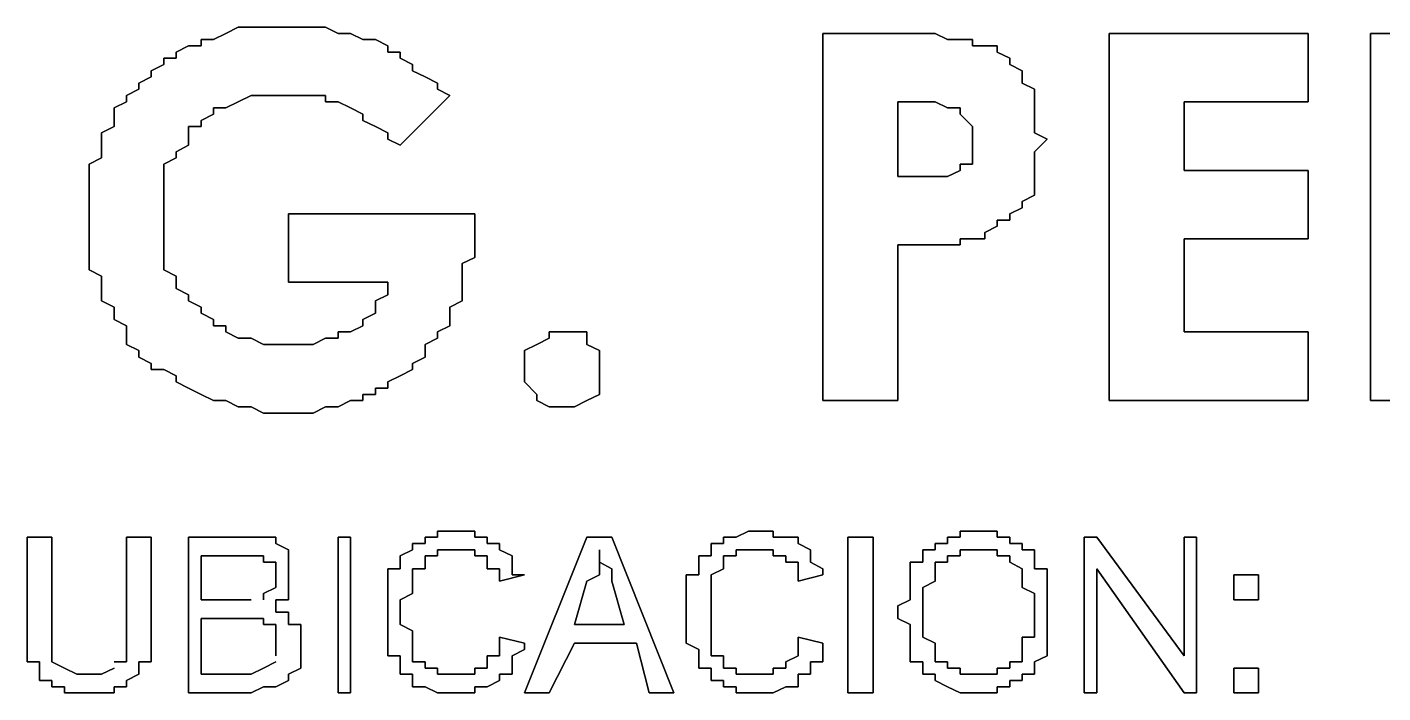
# Model space of a CAD drawing. Header units: metres. Extents: x 2.9 to 42.8, y 1.7 to 28.7.
# Drawn here: x 37.7155 to 38.1, y 4.5544 to 4.7431 of the extents above; entities that cross this region are included whole.
import ezdxf

# ---------------------------------------------------------------- set-up
doc = ezdxf.new("R2010")
doc.units = ezdxf.units.M
doc.layers.add('NEGRO', color=7, linetype='Continuous')

msp = doc.modelspace()

# ---------------------------------------------------------------- linework, layer by layer
at = {"layer": 'NEGRO', "lineweight": -3}
for points in [[(37.7719, 4.7413), (37.7684, 4.7396), (37.7719, 4.7413)], [(37.7754, 4.7431), (37.7719, 4.7413), (37.7754, 4.7431)], [(37.779, 4.7431), (37.7754, 4.7431), (37.779, 4.7431)], [(37.7825, 4.7431), (37.779, 4.7431), (37.7825, 4.7431)], [(37.786, 4.7431), (37.7825, 4.7431), (37.786, 4.7431)], [(37.7896, 4.7431), (37.786, 4.7431), (37.7896, 4.7431)], [(37.7931, 4.7431), (37.7896, 4.7431), (37.7931, 4.7431)], [(37.7966, 4.7431), (37.7931, 4.7431), (37.7966, 4.7431)], [(37.8001, 4.7431), (37.7966, 4.7431), (37.8001, 4.7431)], [(37.8037, 4.7413), (37.8001, 4.7431), (37.8037, 4.7413)], [(37.8072, 4.7413), (37.8037, 4.7413), (37.8072, 4.7413)], [(37.8107, 4.7396), (37.8072, 4.7413), (37.8107, 4.7396)], [(37.9412, 4.7413), (37.9412, 4.6373), (37.9412, 4.7413)], [(37.9624, 4.7413), (37.9412, 4.7413), (37.9624, 4.7413)], [(37.9659, 4.7413), (37.9624, 4.7413), (37.9659, 4.7413)], [(37.9695, 4.7413), (37.9659, 4.7413), (37.9695, 4.7413)], [(37.973, 4.7413), (37.9695, 4.7413), (37.973, 4.7413)], [(37.9765, 4.7396), (37.973, 4.7413), (37.9765, 4.7396)], [(38.0224, 4.7413), (38.0224, 4.6373), (38.0224, 4.7413)], [(38.0788, 4.7413), (38.0224, 4.7413), (38.0788, 4.7413)], [(38.0788, 4.7219), (38.0788, 4.7413), (38.0788, 4.7219)], [(38.0965, 4.7413), (38.0965, 4.6373), (38.0965, 4.7413)], [(38.1212, 4.7413), (38.0965, 4.7413), (38.1212, 4.7413)], [(37.7613, 4.7378), (37.7578, 4.736), (37.7613, 4.7378)], [(37.7649, 4.7378), (37.7613, 4.7378), (37.7649, 4.7378)], [(37.7684, 4.7396), (37.7649, 4.7396), (37.7684, 4.7396)], [(37.7649, 4.7396), (37.7649, 4.7378), (37.7649, 4.7396)], [(37.8143, 4.7396), (37.8107, 4.7396), (37.8143, 4.7396)], [(37.8178, 4.7378), (37.8143, 4.7396), (37.8178, 4.7378)], [(37.8178, 4.736), (37.8178, 4.7378), (37.8178, 4.736)], [(37.9801, 4.7396), (37.9765, 4.7396), (37.9801, 4.7396)], [(37.9836, 4.7396), (37.9801, 4.7396), (37.9836, 4.7396)], [(37.9836, 4.7378), (37.9836, 4.7396), (37.9836, 4.7378)], [(37.9871, 4.7378), (37.9836, 4.7378), (37.9871, 4.7378)], [(37.9906, 4.7378), (37.9871, 4.7378), (37.9906, 4.7378)], [(37.9906, 4.736), (37.9906, 4.7378), (37.9906, 4.736)], [(37.7578, 4.7343), (37.7543, 4.7343), (37.7578, 4.7343)], [(37.7543, 4.7343), (37.7543, 4.7325), (37.7543, 4.7343)], [(37.7578, 4.736), (37.7578, 4.7343), (37.7578, 4.736)], [(37.8213, 4.736), (37.8178, 4.736), (37.8213, 4.736)], [(37.8213, 4.7343), (37.8213, 4.736), (37.8213, 4.7343)], [(37.8248, 4.7325), (37.8213, 4.7343), (37.8248, 4.7325)], [(37.9942, 4.7343), (37.9906, 4.736), (37.9942, 4.7343)], [(37.9942, 4.7325), (37.9942, 4.7343), (37.9942, 4.7325)], [(37.7543, 4.7325), (37.7507, 4.7307), (37.7543, 4.7325)], [(37.7507, 4.7307), (37.7507, 4.729), (37.7507, 4.7307)], [(37.8248, 4.7307), (37.8248, 4.7325), (37.8248, 4.7307)], [(37.8284, 4.729), (37.8248, 4.7307), (37.8284, 4.729)], [(37.9977, 4.7307), (37.9942, 4.7325), (37.9977, 4.7307)], [(37.9977, 4.729), (37.9977, 4.7307), (37.9977, 4.729)], [(37.7507, 4.729), (37.7472, 4.7272), (37.7507, 4.729)], [(37.7472, 4.7272), (37.7472, 4.7255), (37.7472, 4.7272)], [(37.8319, 4.7272), (37.8284, 4.729), (37.8319, 4.7272)], [(37.8319, 4.7255), (37.8319, 4.7272), (37.8319, 4.7255)], [(37.9977, 4.7272), (37.9977, 4.729), (37.9977, 4.7272)], [(38.0012, 4.7255), (37.9977, 4.7272), (38.0012, 4.7255)], [(37.7437, 4.7219), (37.7402, 4.7202), (37.7437, 4.7219)], [(37.7472, 4.7255), (37.7437, 4.7237), (37.7472, 4.7255)], [(37.7437, 4.7237), (37.7437, 4.7219), (37.7437, 4.7237)], [(37.7719, 4.7202), (37.7754, 4.7219), (37.7719, 4.7202)], [(37.7754, 4.7219), (37.779, 4.7237), (37.7754, 4.7219)], [(37.779, 4.7237), (37.7825, 4.7237), (37.779, 4.7237)], [(37.7825, 4.7237), (37.786, 4.7237), (37.7825, 4.7237)], [(37.786, 4.7237), (37.7896, 4.7237), (37.786, 4.7237)], [(37.7896, 4.7237), (37.7931, 4.7237), (37.7896, 4.7237)], [(37.7931, 4.7237), (37.7966, 4.7237), (37.7931, 4.7237)], [(37.7966, 4.7237), (37.8001, 4.7237), (37.7966, 4.7237)], [(37.8001, 4.7237), (37.8001, 4.7219), (37.8001, 4.7237)], [(37.8001, 4.7219), (37.8037, 4.7219), (37.8001, 4.7219)], [(37.8037, 4.7219), (37.8072, 4.7202), (37.8037, 4.7219)], [(37.8213, 4.7096), (37.8354, 4.7237), (37.8213, 4.7096)], [(37.8354, 4.7237), (37.8319, 4.7255), (37.8354, 4.7237)], [(37.9624, 4.7008), (37.9624, 4.7219), (37.9624, 4.7008)], [(37.9624, 4.7219), (37.9659, 4.7219), (37.9624, 4.7219)], [(37.9659, 4.7219), (37.9695, 4.7219), (37.9659, 4.7219)], [(37.9695, 4.7219), (37.973, 4.7219), (37.9695, 4.7219)], [(37.973, 4.7219), (37.9765, 4.7202), (37.973, 4.7219)], [(38.0012, 4.7237), (38.0012, 4.7255), (38.0012, 4.7237)], [(38.0012, 4.7219), (38.0012, 4.7237), (38.0012, 4.7219)], [(38.0012, 4.7184), (38.0012, 4.7219), (38.0012, 4.7184)], [(38.0436, 4.7025), (38.0436, 4.7219), (38.0436, 4.7025)], [(38.0436, 4.7219), (38.0788, 4.7219), (38.0436, 4.7219)], [(37.7402, 4.7202), (37.7402, 4.7184), (37.7402, 4.7202)], [(37.7402, 4.7184), (37.7402, 4.7149), (37.7402, 4.7184)], [(37.7649, 4.7166), (37.7684, 4.7184), (37.7649, 4.7166)], [(37.7684, 4.7184), (37.7684, 4.7202), (37.7684, 4.7184)], [(37.7684, 4.7202), (37.7719, 4.7202), (37.7684, 4.7202)], [(37.8072, 4.7202), (37.8107, 4.7184), (37.8072, 4.7202)], [(37.8107, 4.7184), (37.8107, 4.7166), (37.8107, 4.7184)], [(37.9765, 4.7202), (37.9801, 4.7202), (37.9765, 4.7202)], [(37.9801, 4.7202), (37.9801, 4.7184), (37.9801, 4.7202)], [(37.9801, 4.7184), (37.9836, 4.7149), (37.9801, 4.7184)], [(38.0012, 4.7166), (38.0012, 4.7184), (38.0012, 4.7166)], [(37.7402, 4.7149), (37.7366, 4.7131), (37.7402, 4.7149)], [(37.7613, 4.7131), (37.7613, 4.7149), (37.7613, 4.7131)], [(37.7613, 4.7149), (37.7649, 4.7149), (37.7613, 4.7149)], [(37.7649, 4.7149), (37.7649, 4.7166), (37.7649, 4.7149)], [(37.8107, 4.7166), (37.8143, 4.7149), (37.8107, 4.7166)], [(37.8143, 4.7149), (37.8178, 4.7131), (37.8143, 4.7149)], [(37.9836, 4.7149), (37.9836, 4.7131), (37.9836, 4.7149)], [(38.0012, 4.7131), (38.0012, 4.7166), (38.0012, 4.7131)], [(37.7366, 4.7131), (37.7366, 4.7113), (37.7366, 4.7131)], [(37.7366, 4.7113), (37.7366, 4.7096), (37.7366, 4.7113)], [(37.7613, 4.7096), (37.7613, 4.7131), (37.7613, 4.7096)], [(37.8178, 4.7131), (37.8178, 4.7113), (37.8178, 4.7131)], [(37.8178, 4.7113), (37.8213, 4.7096), (37.8178, 4.7113)], [(37.9836, 4.7131), (37.9836, 4.7113), (37.9836, 4.7131)], [(37.9836, 4.7113), (37.9836, 4.7096), (37.9836, 4.7113)], [(38.0048, 4.7113), (38.0012, 4.7131), (38.0048, 4.7113)], [(38.0012, 4.7078), (38.0048, 4.7113), (38.0012, 4.7078)], [(37.7366, 4.7096), (37.7366, 4.7061), (37.7366, 4.7096)], [(37.7578, 4.7078), (37.7613, 4.7096), (37.7578, 4.7078)], [(37.7578, 4.7061), (37.7578, 4.7078), (37.7578, 4.7061)], [(37.9836, 4.7096), (37.9836, 4.7078), (37.9836, 4.7096)], [(37.9836, 4.7078), (37.9836, 4.7043), (37.9836, 4.7078)], [(38.0012, 4.7061), (38.0012, 4.7078), (38.0012, 4.7061)], [(37.7366, 4.7061), (37.7331, 4.7043), (37.7366, 4.7061)], [(37.7331, 4.7043), (37.7331, 4.7025), (37.7331, 4.7043)], [(37.7331, 4.7025), (37.7331, 4.699), (37.7331, 4.7025)], [(37.7543, 4.7043), (37.7578, 4.7061), (37.7543, 4.7043)], [(37.7543, 4.7025), (37.7543, 4.7043), (37.7543, 4.7025)], [(37.7543, 4.699), (37.7543, 4.7025), (37.7543, 4.699)], [(37.9801, 4.7025), (37.9765, 4.7008), (37.9801, 4.7025)], [(37.9836, 4.7043), (37.9801, 4.7043), (37.9836, 4.7043)], [(37.9801, 4.7043), (37.9801, 4.7025), (37.9801, 4.7043)], [(38.0012, 4.7025), (38.0012, 4.7061), (38.0012, 4.7025)], [(38.0012, 4.7008), (38.0012, 4.7025), (38.0012, 4.7008)], [(38.0788, 4.7025), (38.0436, 4.7025), (38.0788, 4.7025)], [(38.0788, 4.6831), (38.0788, 4.7025), (38.0788, 4.6831)], [(37.7331, 4.699), (37.7331, 4.6972), (37.7331, 4.699)], [(37.7543, 4.6972), (37.7543, 4.699), (37.7543, 4.6972)], [(37.9659, 4.7008), (37.9624, 4.7008), (37.9659, 4.7008)], [(37.9695, 4.7008), (37.9659, 4.7008), (37.9695, 4.7008)], [(37.973, 4.7008), (37.9695, 4.7008), (37.973, 4.7008)], [(37.9765, 4.7008), (37.973, 4.7008), (37.9765, 4.7008)], [(38.0012, 4.699), (38.0012, 4.7008), (38.0012, 4.699)], [(38.0012, 4.6955), (38.0012, 4.699), (38.0012, 4.6955)], [(37.7331, 4.6972), (37.7331, 4.6937), (37.7331, 4.6972)], [(37.7543, 4.6955), (37.7543, 4.6972), (37.7543, 4.6955)], [(37.7543, 4.6919), (37.7543, 4.6955), (37.7543, 4.6919)], [(37.9977, 4.6937), (38.0012, 4.6955), (37.9977, 4.6937)], [(37.7331, 4.6937), (37.7331, 4.6919), (37.7331, 4.6937)], [(37.7331, 4.6919), (37.7331, 4.6902), (37.7331, 4.6919)], [(37.7543, 4.6902), (37.7543, 4.6919), (37.7543, 4.6902)], [(37.9942, 4.6902), (37.9977, 4.6919), (37.9942, 4.6902)], [(37.9977, 4.6919), (37.9977, 4.6937), (37.9977, 4.6919)], [(37.7331, 4.6902), (37.7331, 4.6867), (37.7331, 4.6902)], [(37.7543, 4.6884), (37.7543, 4.6902), (37.7543, 4.6884)], [(37.7543, 4.6867), (37.7543, 4.6884), (37.7543, 4.6867)], [(37.8425, 4.6902), (37.7896, 4.6902), (37.8425, 4.6902)], [(37.7896, 4.6902), (37.7896, 4.6708), (37.7896, 4.6902)], [(37.8425, 4.6849), (37.8425, 4.6902), (37.8425, 4.6849)], [(37.9906, 4.6867), (37.9906, 4.6884), (37.9906, 4.6867)], [(37.9906, 4.6884), (37.9942, 4.6884), (37.9906, 4.6884)], [(37.9942, 4.6884), (37.9942, 4.6902), (37.9942, 4.6884)], [(37.7331, 4.6867), (37.7331, 4.6849), (37.7331, 4.6867)], [(37.7331, 4.6849), (37.7331, 4.6831), (37.7331, 4.6849)], [(37.7543, 4.6849), (37.7543, 4.6867), (37.7543, 4.6849)], [(37.7543, 4.6814), (37.7543, 4.6849), (37.7543, 4.6814)], [(37.8425, 4.6831), (37.8425, 4.6849), (37.8425, 4.6831)], [(37.9871, 4.6849), (37.9906, 4.6867), (37.9871, 4.6849)], [(37.9871, 4.6831), (37.9871, 4.6849), (37.9871, 4.6831)], [(37.7331, 4.6831), (37.7331, 4.6796), (37.7331, 4.6831)], [(37.7331, 4.6796), (37.7331, 4.6778), (37.7331, 4.6796)], [(37.7543, 4.6796), (37.7543, 4.6814), (37.7543, 4.6796)], [(37.7543, 4.6778), (37.7543, 4.6796), (37.7543, 4.6778)], [(37.8425, 4.6796), (37.8425, 4.6831), (37.8425, 4.6796)], [(37.8425, 4.6778), (37.8425, 4.6796), (37.8425, 4.6778)], [(37.9624, 4.6373), (37.9624, 4.6814), (37.9624, 4.6373)], [(37.9624, 4.6814), (37.9659, 4.6814), (37.9624, 4.6814)], [(37.9659, 4.6814), (37.9695, 4.6814), (37.9659, 4.6814)], [(37.9695, 4.6814), (37.973, 4.6814), (37.9695, 4.6814)], [(37.973, 4.6814), (37.9765, 4.6814), (37.973, 4.6814)], [(37.9765, 4.6814), (37.9801, 4.6814), (37.9765, 4.6814)], [(37.9801, 4.6814), (37.9801, 4.6831), (37.9801, 4.6814)], [(37.9801, 4.6831), (37.9836, 4.6831), (37.9801, 4.6831)], [(37.9836, 4.6831), (37.9871, 4.6831), (37.9836, 4.6831)], [(38.0436, 4.6567), (38.0436, 4.6831), (38.0436, 4.6567)], [(38.0436, 4.6831), (38.0788, 4.6831), (38.0436, 4.6831)], [(37.7331, 4.6778), (37.7331, 4.6743), (37.7331, 4.6778)], [(37.7543, 4.6743), (37.7543, 4.6778), (37.7543, 4.6743)], [(37.8389, 4.6761), (37.8425, 4.6778), (37.8389, 4.6761)], [(37.8389, 4.6725), (37.8389, 4.6761), (37.8389, 4.6725)], [(37.7331, 4.6743), (37.7366, 4.6725), (37.7331, 4.6743)], [(37.7366, 4.6725), (37.7366, 4.6708), (37.7366, 4.6725)], [(37.7578, 4.6725), (37.7543, 4.6743), (37.7578, 4.6725)], [(37.7578, 4.6708), (37.7578, 4.6725), (37.7578, 4.6708)], [(37.8389, 4.6708), (37.8389, 4.6725), (37.8389, 4.6708)], [(37.7366, 4.6708), (37.7366, 4.6672), (37.7366, 4.6708)], [(37.7578, 4.669), (37.7578, 4.6708), (37.7578, 4.669)], [(37.7613, 4.6672), (37.7578, 4.669), (37.7613, 4.6672)], [(37.7896, 4.6708), (37.8178, 4.6708), (37.7896, 4.6708)], [(37.8178, 4.6708), (37.8178, 4.6672), (37.8178, 4.6708)], [(37.8389, 4.669), (37.8389, 4.6708), (37.8389, 4.669)], [(37.8389, 4.6655), (37.8389, 4.669), (37.8389, 4.6655)], [(37.7366, 4.6672), (37.7366, 4.6655), (37.7366, 4.6672)], [(37.7366, 4.6655), (37.7402, 4.6637), (37.7366, 4.6655)], [(37.7613, 4.6655), (37.7613, 4.6672), (37.7613, 4.6655)], [(37.7649, 4.6637), (37.7613, 4.6655), (37.7649, 4.6637)], [(37.8178, 4.6672), (37.8143, 4.6655), (37.8178, 4.6672)], [(37.8143, 4.6655), (37.8143, 4.6637), (37.8143, 4.6655)], [(37.8354, 4.6637), (37.8389, 4.6655), (37.8354, 4.6637)], [(37.7402, 4.6637), (37.7402, 4.662), (37.7402, 4.6637)], [(37.7402, 4.662), (37.7402, 4.6602), (37.7402, 4.662)], [(37.7402, 4.6602), (37.7437, 4.6584), (37.7402, 4.6602)], [(37.7649, 4.662), (37.7649, 4.6637), (37.7649, 4.662)], [(37.7684, 4.6602), (37.7649, 4.662), (37.7684, 4.6602)], [(37.7684, 4.6584), (37.7684, 4.6602), (37.7684, 4.6584)], [(37.8143, 4.662), (37.8107, 4.6602), (37.8143, 4.662)], [(37.8107, 4.6602), (37.8107, 4.6584), (37.8107, 4.6602)], [(37.8143, 4.6637), (37.8143, 4.662), (37.8143, 4.6637)], [(37.8354, 4.662), (37.8354, 4.6637), (37.8354, 4.662)], [(37.8354, 4.6584), (37.8354, 4.662), (37.8354, 4.6584)], [(37.7437, 4.6584), (37.7437, 4.6549), (37.7437, 4.6584)], [(37.7719, 4.6584), (37.7684, 4.6584), (37.7719, 4.6584)], [(37.7719, 4.6567), (37.7719, 4.6584), (37.7719, 4.6567)], [(37.7754, 4.6549), (37.7719, 4.6567), (37.7754, 4.6549)], [(37.8072, 4.6567), (37.8037, 4.6567), (37.8072, 4.6567)], [(37.8037, 4.6567), (37.8037, 4.6549), (37.8037, 4.6567)], [(37.8107, 4.6584), (37.8072, 4.6567), (37.8107, 4.6584)], [(37.8319, 4.6567), (37.8354, 4.6584), (37.8319, 4.6567)], [(37.8319, 4.6549), (37.8319, 4.6567), (37.8319, 4.6549)], [(37.8672, 4.6567), (37.8636, 4.6567), (37.8672, 4.6567)], [(37.8636, 4.6567), (37.8636, 4.6549), (37.8636, 4.6567)], [(37.8707, 4.6567), (37.8672, 4.6567), (37.8707, 4.6567)], [(37.8742, 4.6567), (37.8707, 4.6567), (37.8742, 4.6567)], [(37.8742, 4.6549), (37.8742, 4.6567), (37.8742, 4.6549)], [(38.0788, 4.6567), (38.0436, 4.6567), (38.0788, 4.6567)], [(38.0788, 4.6373), (38.0788, 4.6567), (38.0788, 4.6373)], [(37.7437, 4.6549), (37.7437, 4.6531), (37.7437, 4.6549)], [(37.7437, 4.6531), (37.7472, 4.6514), (37.7437, 4.6531)], [(37.779, 4.6549), (37.7754, 4.6549), (37.779, 4.6549)], [(37.7825, 4.6531), (37.779, 4.6549), (37.7825, 4.6531)], [(37.786, 4.6531), (37.7825, 4.6531), (37.786, 4.6531)], [(37.7896, 4.6531), (37.786, 4.6531), (37.7896, 4.6531)], [(37.7931, 4.6531), (37.7896, 4.6531), (37.7931, 4.6531)], [(37.7966, 4.6531), (37.7931, 4.6531), (37.7966, 4.6531)], [(37.8001, 4.6549), (37.7966, 4.6531), (37.8001, 4.6549)], [(37.8037, 4.6549), (37.8001, 4.6549), (37.8037, 4.6549)], [(37.8284, 4.6531), (37.8319, 4.6549), (37.8284, 4.6531)], [(37.8284, 4.6514), (37.8284, 4.6531), (37.8284, 4.6514)], [(37.8601, 4.6531), (37.8566, 4.6514), (37.8601, 4.6531)], [(37.8636, 4.6549), (37.8601, 4.6531), (37.8636, 4.6549)], [(37.8742, 4.6531), (37.8742, 4.6549), (37.8742, 4.6531)], [(37.8778, 4.6514), (37.8742, 4.6531), (37.8778, 4.6514)], [(37.7472, 4.6514), (37.7472, 4.6496), (37.7472, 4.6514)], [(37.7472, 4.6496), (37.7507, 4.6478), (37.7472, 4.6496)], [(37.8248, 4.6478), (37.8284, 4.6496), (37.8248, 4.6478)], [(37.8284, 4.6496), (37.8284, 4.6514), (37.8284, 4.6496)], [(37.8566, 4.6514), (37.8566, 4.6478), (37.8566, 4.6514)], [(37.8778, 4.6496), (37.8778, 4.6514), (37.8778, 4.6496)], [(37.8778, 4.6478), (37.8778, 4.6496), (37.8778, 4.6478)], [(37.7507, 4.6478), (37.7507, 4.6461), (37.7507, 4.6478)], [(37.7507, 4.6461), (37.7543, 4.6461), (37.7507, 4.6461)], [(37.7543, 4.6461), (37.7578, 4.6443), (37.7543, 4.6461)], [(37.8213, 4.6443), (37.8248, 4.6461), (37.8213, 4.6443)], [(37.8248, 4.6461), (37.8248, 4.6478), (37.8248, 4.6461)], [(37.8566, 4.6478), (37.8566, 4.6461), (37.8566, 4.6478)], [(37.8566, 4.6461), (37.8566, 4.6443), (37.8566, 4.6461)], [(37.8778, 4.6461), (37.8778, 4.6478), (37.8778, 4.6461)], [(37.8778, 4.6426), (37.8778, 4.6461), (37.8778, 4.6426)], [(37.7578, 4.6443), (37.7578, 4.6426), (37.7578, 4.6443)], [(37.7578, 4.6426), (37.7613, 4.6408), (37.7578, 4.6426)], [(37.8178, 4.6426), (37.8213, 4.6443), (37.8178, 4.6426)], [(37.8178, 4.6408), (37.8178, 4.6426), (37.8178, 4.6408)], [(37.8566, 4.6443), (37.8566, 4.6426), (37.8566, 4.6443)], [(37.8566, 4.6426), (37.8601, 4.639), (37.8566, 4.6426)], [(37.8778, 4.6408), (37.8778, 4.6426), (37.8778, 4.6408)], [(37.7613, 4.6408), (37.7649, 4.639), (37.7613, 4.6408)], [(37.7649, 4.639), (37.7684, 4.6373), (37.7649, 4.639)], [(37.7684, 4.6373), (37.7719, 4.6373), (37.7684, 4.6373)], [(37.7719, 4.6373), (37.7754, 4.6355), (37.7719, 4.6373)], [(37.8037, 4.6355), (37.8072, 4.6373), (37.8037, 4.6355)], [(37.8072, 4.6373), (37.8107, 4.6373), (37.8072, 4.6373)], [(37.8107, 4.6373), (37.8107, 4.639), (37.8107, 4.6373)], [(37.8107, 4.639), (37.8143, 4.639), (37.8107, 4.639)], [(37.8143, 4.639), (37.8143, 4.6408), (37.8143, 4.639)], [(37.8143, 4.6408), (37.8178, 4.6408), (37.8143, 4.6408)], [(37.8601, 4.639), (37.8601, 4.6373), (37.8601, 4.639)], [(37.8601, 4.6373), (37.8636, 4.6355), (37.8601, 4.6373)], [(37.8707, 4.6355), (37.8742, 4.6373), (37.8707, 4.6355)], [(37.8742, 4.6373), (37.8778, 4.639), (37.8742, 4.6373)], [(37.8778, 4.639), (37.8778, 4.6408), (37.8778, 4.639)], [(37.9412, 4.6373), (37.9624, 4.6373), (37.9412, 4.6373)], [(38.0224, 4.6373), (38.0788, 4.6373), (38.0224, 4.6373)], [(38.0965, 4.6373), (38.1212, 4.6373), (38.0965, 4.6373)], [(37.7754, 4.6355), (37.779, 4.6355), (37.7754, 4.6355)], [(37.779, 4.6355), (37.7825, 4.6337), (37.779, 4.6355)], [(37.7825, 4.6337), (37.786, 4.6337), (37.7825, 4.6337)], [(37.786, 4.6337), (37.7896, 4.6337), (37.786, 4.6337)], [(37.7896, 4.6337), (37.7931, 4.6337), (37.7896, 4.6337)], [(37.7931, 4.6337), (37.7966, 4.6337), (37.7931, 4.6337)], [(37.7966, 4.6337), (37.8001, 4.6355), (37.7966, 4.6337)], [(37.8001, 4.6355), (37.8037, 4.6355), (37.8001, 4.6355)], [(37.8636, 4.6355), (37.8672, 4.6355), (37.8636, 4.6355)], [(37.8672, 4.6355), (37.8707, 4.6355), (37.8672, 4.6355)], [(37.8354, 4.6002), (37.8319, 4.6002), (37.8354, 4.6002)], [(37.8319, 4.6002), (37.8319, 4.5985), (37.8319, 4.6002)], [(37.8389, 4.6002), (37.8354, 4.6002), (37.8389, 4.6002)], [(37.8425, 4.6002), (37.8389, 4.6002), (37.8425, 4.6002)], [(37.8425, 4.5985), (37.8425, 4.6002), (37.8425, 4.5985)], [(37.9201, 4.6002), (37.9166, 4.5985), (37.9201, 4.6002)], [(37.9236, 4.6002), (37.9201, 4.6002), (37.9236, 4.6002)], [(37.9271, 4.6002), (37.9236, 4.6002), (37.9271, 4.6002)], [(37.9271, 4.5985), (37.9271, 4.6002), (37.9271, 4.5985)], [(37.9836, 4.6002), (37.9801, 4.6002), (37.9836, 4.6002)], [(37.9801, 4.6002), (37.9801, 4.5985), (37.9801, 4.6002)], [(37.9871, 4.6002), (37.9836, 4.6002), (37.9871, 4.6002)], [(37.9906, 4.6002), (37.9871, 4.6002), (37.9906, 4.6002)], [(37.9906, 4.5985), (37.9906, 4.6002), (37.9906, 4.5985)], [(37.7225, 4.5985), (37.7155, 4.5985), (37.7225, 4.5985)], [(37.7155, 4.5985), (37.7155, 4.5738), (37.7155, 4.5985)], [(37.7225, 4.5738), (37.7225, 4.5985), (37.7225, 4.5738)], [(37.7437, 4.5985), (37.7437, 4.5738), (37.7437, 4.5985)], [(37.7507, 4.5985), (37.7437, 4.5985), (37.7507, 4.5985)], [(37.7507, 4.5738), (37.7507, 4.5985), (37.7507, 4.5738)], [(37.7754, 4.5985), (37.7613, 4.5985), (37.7754, 4.5985)], [(37.7613, 4.5985), (37.7613, 4.5544), (37.7613, 4.5985)], [(37.779, 4.5985), (37.7754, 4.5985), (37.779, 4.5985)], [(37.7825, 4.5985), (37.779, 4.5985), (37.7825, 4.5985)], [(37.786, 4.5985), (37.7825, 4.5985), (37.786, 4.5985)], [(37.786, 4.5967), (37.786, 4.5985), (37.786, 4.5967)], [(37.7896, 4.5949), (37.786, 4.5967), (37.7896, 4.5949)], [(37.7896, 4.5932), (37.7896, 4.5949), (37.7896, 4.5932)], [(37.8072, 4.5985), (37.8037, 4.5985), (37.8072, 4.5985)], [(37.8037, 4.5985), (37.8037, 4.5544), (37.8037, 4.5985)], [(37.8072, 4.5544), (37.8072, 4.5985), (37.8072, 4.5544)], [(37.8248, 4.5949), (37.8213, 4.5932), (37.8248, 4.5949)], [(37.8284, 4.5967), (37.8248, 4.5967), (37.8284, 4.5967)], [(37.8248, 4.5967), (37.8248, 4.5949), (37.8248, 4.5967)], [(37.8319, 4.5985), (37.8284, 4.5985), (37.8319, 4.5985)], [(37.8284, 4.5985), (37.8284, 4.5967), (37.8284, 4.5985)], [(37.8319, 4.5932), (37.8319, 4.5949), (37.8319, 4.5932)], [(37.8319, 4.5949), (37.8354, 4.5949), (37.8319, 4.5949)], [(37.8354, 4.5949), (37.8389, 4.5949), (37.8354, 4.5949)], [(37.8389, 4.5949), (37.8425, 4.5949), (37.8389, 4.5949)], [(37.846, 4.5985), (37.8425, 4.5985), (37.846, 4.5985)], [(37.8425, 4.5949), (37.8425, 4.5932), (37.8425, 4.5949)], [(37.846, 4.5967), (37.846, 4.5985), (37.846, 4.5967)], [(37.8495, 4.5967), (37.846, 4.5967), (37.8495, 4.5967)], [(37.8495, 4.5949), (37.8495, 4.5967), (37.8495, 4.5949)], [(37.8531, 4.5932), (37.8495, 4.5949), (37.8531, 4.5932)], [(37.8742, 4.5985), (37.8566, 4.5544), (37.8742, 4.5985)], [(37.8813, 4.5985), (37.8742, 4.5985), (37.8813, 4.5985)], [(37.8778, 4.5932), (37.8778, 4.5949), (37.8778, 4.5932)], [(37.8778, 4.5949), (37.8778, 4.5932), (37.8778, 4.5949)], [(37.8989, 4.5544), (37.8813, 4.5985), (37.8989, 4.5544)], [(37.913, 4.5967), (37.9095, 4.5967), (37.913, 4.5967)], [(37.9095, 4.5967), (37.9095, 4.5949), (37.9095, 4.5967)], [(37.9095, 4.5949), (37.9095, 4.5932), (37.9095, 4.5949)], [(37.9166, 4.5985), (37.913, 4.5985), (37.9166, 4.5985)], [(37.913, 4.5985), (37.913, 4.5967), (37.913, 4.5985)], [(37.9166, 4.5932), (37.9166, 4.5949), (37.9166, 4.5932)], [(37.9166, 4.5949), (37.9201, 4.5949), (37.9166, 4.5949)], [(37.9201, 4.5949), (37.9236, 4.5949), (37.9201, 4.5949)], [(37.9236, 4.5949), (37.9271, 4.5949), (37.9236, 4.5949)], [(37.9307, 4.5985), (37.9271, 4.5985), (37.9307, 4.5985)], [(37.9271, 4.5949), (37.9271, 4.5932), (37.9271, 4.5949)], [(37.9342, 4.5985), (37.9307, 4.5985), (37.9342, 4.5985)], [(37.9342, 4.5967), (37.9342, 4.5985), (37.9342, 4.5967)], [(37.9377, 4.5949), (37.9342, 4.5967), (37.9377, 4.5949)], [(37.9377, 4.5932), (37.9377, 4.5949), (37.9377, 4.5932)], [(37.9554, 4.5985), (37.9483, 4.5985), (37.9554, 4.5985)], [(37.9483, 4.5985), (37.9483, 4.5544), (37.9483, 4.5985)], [(37.9554, 4.5544), (37.9554, 4.5985), (37.9554, 4.5544)], [(37.973, 4.5949), (37.9695, 4.5949), (37.973, 4.5949)], [(37.9695, 4.5949), (37.9695, 4.5932), (37.9695, 4.5949)], [(37.9765, 4.5967), (37.973, 4.5967), (37.9765, 4.5967)], [(37.973, 4.5967), (37.973, 4.5949), (37.973, 4.5967)], [(37.9801, 4.5985), (37.9765, 4.5985), (37.9801, 4.5985)], [(37.9765, 4.5985), (37.9765, 4.5967), (37.9765, 4.5985)], [(37.9801, 4.5932), (37.9801, 4.5949), (37.9801, 4.5932)], [(37.9801, 4.5949), (37.9836, 4.5949), (37.9801, 4.5949)], [(37.9836, 4.5949), (37.9871, 4.5949), (37.9836, 4.5949)], [(37.9871, 4.5949), (37.9906, 4.5949), (37.9871, 4.5949)], [(37.9942, 4.5985), (37.9906, 4.5985), (37.9942, 4.5985)], [(37.9906, 4.5949), (37.9906, 4.5932), (37.9906, 4.5949)], [(37.9942, 4.5967), (37.9942, 4.5985), (37.9942, 4.5967)], [(37.9977, 4.5967), (37.9942, 4.5967), (37.9977, 4.5967)], [(37.9977, 4.5949), (37.9977, 4.5967), (37.9977, 4.5949)], [(38.0012, 4.5949), (37.9977, 4.5949), (38.0012, 4.5949)], [(38.0012, 4.5932), (38.0012, 4.5949), (38.0012, 4.5932)], [(38.0189, 4.5985), (38.0153, 4.5985), (38.0189, 4.5985)], [(38.0153, 4.5985), (38.0153, 4.5544), (38.0153, 4.5985)], [(38.0436, 4.5649), (38.0189, 4.5985), (38.0436, 4.5649)], [(38.0471, 4.5985), (38.0436, 4.5985), (38.0471, 4.5985)], [(38.0436, 4.5985), (38.0436, 4.5649), (38.0436, 4.5985)], [(38.0471, 4.5544), (38.0471, 4.5985), (38.0471, 4.5544)], [(37.7649, 4.5808), (37.7649, 4.5932), (37.7649, 4.5808)], [(37.7649, 4.5932), (37.7754, 4.5932), (37.7649, 4.5932)], [(37.7754, 4.5932), (37.779, 4.5932), (37.7754, 4.5932)], [(37.779, 4.5932), (37.7825, 4.5932), (37.779, 4.5932)], [(37.7825, 4.5932), (37.7825, 4.5914), (37.7825, 4.5932)], [(37.7825, 4.5914), (37.786, 4.5914), (37.7825, 4.5914)], [(37.786, 4.5914), (37.786, 4.5896), (37.786, 4.5914)], [(37.7896, 4.5914), (37.7896, 4.5932), (37.7896, 4.5914)], [(37.7896, 4.5896), (37.7896, 4.5914), (37.7896, 4.5896)], [(37.8213, 4.5932), (37.8213, 4.5914), (37.8213, 4.5932)], [(37.8213, 4.5914), (37.8213, 4.5896), (37.8213, 4.5914)], [(37.8284, 4.5914), (37.8284, 4.5932), (37.8284, 4.5914)], [(37.8284, 4.5932), (37.8319, 4.5932), (37.8284, 4.5932)], [(37.8284, 4.5896), (37.8284, 4.5914), (37.8284, 4.5896)], [(37.8425, 4.5932), (37.846, 4.5932), (37.8425, 4.5932)], [(37.846, 4.5932), (37.846, 4.5914), (37.846, 4.5932)], [(37.846, 4.5914), (37.846, 4.5896), (37.846, 4.5914)], [(37.8531, 4.5914), (37.8531, 4.5932), (37.8531, 4.5914)], [(37.8531, 4.5896), (37.8531, 4.5914), (37.8531, 4.5896)], [(37.8778, 4.5914), (37.8778, 4.5932), (37.8778, 4.5914)], [(37.8778, 4.5932), (37.8778, 4.5914), (37.8778, 4.5932)], [(37.8778, 4.5896), (37.8778, 4.5914), (37.8778, 4.5896)], [(37.8778, 4.5914), (37.8813, 4.5896), (37.8778, 4.5914)], [(37.9095, 4.5932), (37.906, 4.5932), (37.9095, 4.5932)], [(37.906, 4.5932), (37.906, 4.5914), (37.906, 4.5932)], [(37.906, 4.5914), (37.906, 4.5896), (37.906, 4.5914)], [(37.913, 4.5914), (37.913, 4.5932), (37.913, 4.5914)], [(37.913, 4.5932), (37.9166, 4.5932), (37.913, 4.5932)], [(37.913, 4.5896), (37.913, 4.5914), (37.913, 4.5896)], [(37.9271, 4.5932), (37.9307, 4.5932), (37.9271, 4.5932)], [(37.9307, 4.5932), (37.9307, 4.5914), (37.9307, 4.5932)], [(37.9307, 4.5914), (37.9342, 4.5914), (37.9307, 4.5914)], [(37.9342, 4.5914), (37.9342, 4.5896), (37.9342, 4.5914)], [(37.9377, 4.5914), (37.9377, 4.5932), (37.9377, 4.5914)], [(37.9412, 4.5896), (37.9377, 4.5914), (37.9412, 4.5896)], [(37.9695, 4.5914), (37.9659, 4.5914), (37.9695, 4.5914)], [(37.9659, 4.5914), (37.9659, 4.5896), (37.9659, 4.5914)], [(37.9695, 4.5932), (37.9695, 4.5914), (37.9695, 4.5932)], [(37.973, 4.5896), (37.973, 4.5914), (37.973, 4.5896)], [(37.973, 4.5914), (37.9765, 4.5914), (37.973, 4.5914)], [(37.9765, 4.5914), (37.9765, 4.5932), (37.9765, 4.5914)], [(37.9765, 4.5932), (37.9801, 4.5932), (37.9765, 4.5932)], [(37.9906, 4.5932), (37.9942, 4.5932), (37.9906, 4.5932)], [(37.9942, 4.5932), (37.9942, 4.5914), (37.9942, 4.5932)], [(37.9942, 4.5914), (37.9977, 4.5896), (37.9942, 4.5914)], [(38.0012, 4.5914), (38.0012, 4.5932), (38.0012, 4.5914)], [(38.0012, 4.5896), (38.0012, 4.5914), (38.0012, 4.5896)], [(37.786, 4.5896), (37.786, 4.5879), (37.786, 4.5896)], [(37.786, 4.5879), (37.786, 4.5861), (37.786, 4.5879)], [(37.7896, 4.5879), (37.7896, 4.5896), (37.7896, 4.5879)], [(37.7896, 4.5861), (37.7896, 4.5879), (37.7896, 4.5861)], [(37.8213, 4.5896), (37.8178, 4.5896), (37.8213, 4.5896)], [(37.8178, 4.5896), (37.8178, 4.5879), (37.8178, 4.5896)], [(37.8178, 4.5879), (37.8178, 4.5861), (37.8178, 4.5879)], [(37.8248, 4.5879), (37.8248, 4.5896), (37.8248, 4.5879)], [(37.8248, 4.5896), (37.8284, 4.5896), (37.8248, 4.5896)], [(37.8248, 4.5861), (37.8248, 4.5879), (37.8248, 4.5861)], [(37.846, 4.5896), (37.8495, 4.5896), (37.846, 4.5896)], [(37.8495, 4.5896), (37.8495, 4.5879), (37.8495, 4.5896)], [(37.8495, 4.5879), (37.8495, 4.5861), (37.8495, 4.5879)], [(37.8495, 4.5861), (37.8566, 4.5879), (37.8495, 4.5861)], [(37.8531, 4.5879), (37.8531, 4.5896), (37.8531, 4.5879)], [(37.8566, 4.5879), (37.8531, 4.5879), (37.8566, 4.5879)], [(37.8742, 4.5861), (37.8778, 4.5879), (37.8742, 4.5861)], [(37.8778, 4.5879), (37.8778, 4.5896), (37.8778, 4.5879)], [(37.8813, 4.5896), (37.8813, 4.5879), (37.8813, 4.5896)], [(37.8813, 4.5879), (37.8813, 4.5861), (37.8813, 4.5879)], [(37.906, 4.5879), (37.9024, 4.5879), (37.906, 4.5879)], [(37.9024, 4.5879), (37.9024, 4.5861), (37.9024, 4.5879)], [(37.906, 4.5896), (37.906, 4.5879), (37.906, 4.5896)], [(37.9095, 4.5879), (37.913, 4.5896), (37.9095, 4.5879)], [(37.9095, 4.5861), (37.9095, 4.5879), (37.9095, 4.5861)], [(37.9342, 4.5896), (37.9342, 4.5879), (37.9342, 4.5896)], [(37.9342, 4.5879), (37.9342, 4.5861), (37.9342, 4.5879)], [(37.9342, 4.5861), (37.9412, 4.5879), (37.9342, 4.5861)], [(37.9412, 4.5879), (37.9412, 4.5896), (37.9412, 4.5879)], [(37.9659, 4.5896), (37.9659, 4.5879), (37.9659, 4.5896)], [(37.9659, 4.5879), (37.9659, 4.5861), (37.9659, 4.5879)], [(37.973, 4.5879), (37.973, 4.5896), (37.973, 4.5879)], [(37.973, 4.5861), (37.973, 4.5879), (37.973, 4.5861)], [(37.9977, 4.5896), (37.9977, 4.5879), (37.9977, 4.5896)], [(37.9977, 4.5879), (37.9977, 4.5861), (37.9977, 4.5879)], [(38.0048, 4.5896), (38.0012, 4.5896), (38.0048, 4.5896)], [(38.0048, 4.5879), (38.0048, 4.5896), (38.0048, 4.5879)], [(38.0048, 4.5861), (38.0048, 4.5879), (38.0048, 4.5861)], [(38.0189, 4.5544), (38.0189, 4.5896), (38.0189, 4.5544)], [(38.0189, 4.5896), (38.0436, 4.5544), (38.0189, 4.5896)], [(38.0647, 4.5879), (38.0577, 4.5879), (38.0647, 4.5879)], [(38.0577, 4.5879), (38.0577, 4.5808), (38.0577, 4.5879)], [(38.0647, 4.5808), (38.0647, 4.5879), (38.0647, 4.5808)], [(37.786, 4.5843), (37.7825, 4.5826), (37.786, 4.5843)], [(37.786, 4.5861), (37.786, 4.5843), (37.786, 4.5861)], [(37.7896, 4.5843), (37.7896, 4.5861), (37.7896, 4.5843)], [(37.7896, 4.5826), (37.7896, 4.5843), (37.7896, 4.5826)], [(37.8178, 4.5861), (37.8178, 4.5843), (37.8178, 4.5861)], [(37.8178, 4.5843), (37.8178, 4.5826), (37.8178, 4.5843)], [(37.8248, 4.5843), (37.8248, 4.5861), (37.8248, 4.5843)], [(37.8248, 4.5826), (37.8248, 4.5843), (37.8248, 4.5826)], [(37.8707, 4.5738), (37.8742, 4.5861), (37.8707, 4.5738)], [(37.8813, 4.5861), (37.8848, 4.5738), (37.8813, 4.5861)], [(37.9024, 4.5861), (37.9024, 4.5843), (37.9024, 4.5861)], [(37.9024, 4.5843), (37.9024, 4.5826), (37.9024, 4.5843)], [(37.9095, 4.5843), (37.9095, 4.5861), (37.9095, 4.5843)], [(37.9095, 4.5826), (37.9095, 4.5843), (37.9095, 4.5826)], [(37.9659, 4.5861), (37.9659, 4.5843), (37.9659, 4.5861)], [(37.9659, 4.5843), (37.9659, 4.5826), (37.9659, 4.5843)], [(37.9695, 4.5843), (37.973, 4.5861), (37.9695, 4.5843)], [(37.9695, 4.5826), (37.9695, 4.5843), (37.9695, 4.5826)], [(37.9977, 4.5861), (37.9977, 4.5843), (37.9977, 4.5861)], [(37.9977, 4.5843), (38.0012, 4.5826), (37.9977, 4.5843)], [(38.0048, 4.5843), (38.0048, 4.5861), (38.0048, 4.5843)], [(38.0048, 4.5826), (38.0048, 4.5843), (38.0048, 4.5826)], [(37.7754, 4.5808), (37.7649, 4.5808), (37.7754, 4.5808)], [(37.779, 4.5808), (37.7754, 4.5808), (37.779, 4.5808)], [(37.7825, 4.5826), (37.7825, 4.5808), (37.7825, 4.5826)], [(37.786, 4.5791), (37.786, 4.5808), (37.786, 4.5791)], [(37.786, 4.5808), (37.7896, 4.5808), (37.786, 4.5808)], [(37.7896, 4.5808), (37.7896, 4.5826), (37.7896, 4.5808)], [(37.8178, 4.5826), (37.8178, 4.5808), (37.8178, 4.5826)], [(37.8178, 4.5808), (37.8178, 4.5791), (37.8178, 4.5808)], [(37.8213, 4.5808), (37.8248, 4.5826), (37.8213, 4.5808)], [(37.8213, 4.5791), (37.8213, 4.5808), (37.8213, 4.5791)], [(37.9024, 4.5826), (37.9024, 4.5808), (37.9024, 4.5826)], [(37.9024, 4.5808), (37.9024, 4.5791), (37.9024, 4.5808)], [(37.9095, 4.5808), (37.9095, 4.5826), (37.9095, 4.5808)], [(37.9095, 4.5791), (37.9095, 4.5808), (37.9095, 4.5791)], [(37.9659, 4.5808), (37.9624, 4.5791), (37.9659, 4.5808)], [(37.9659, 4.5826), (37.9659, 4.5808), (37.9659, 4.5826)], [(37.9695, 4.5808), (37.9695, 4.5826), (37.9695, 4.5808)], [(37.9695, 4.5791), (37.9695, 4.5808), (37.9695, 4.5791)], [(38.0012, 4.5826), (38.0012, 4.5808), (38.0012, 4.5826)], [(38.0012, 4.5808), (38.0012, 4.5791), (38.0012, 4.5808)], [(38.0048, 4.5808), (38.0048, 4.5826), (38.0048, 4.5808)], [(38.0048, 4.5791), (38.0048, 4.5808), (38.0048, 4.5791)], [(38.0577, 4.5808), (38.0647, 4.5808), (38.0577, 4.5808)], [(37.786, 4.5773), (37.786, 4.5791), (37.786, 4.5773)], [(37.7896, 4.5773), (37.786, 4.5773), (37.7896, 4.5773)], [(37.7896, 4.5755), (37.7896, 4.5773), (37.7896, 4.5755)], [(37.8178, 4.5791), (37.8178, 4.5773), (37.8178, 4.5791)], [(37.8178, 4.5773), (37.8178, 4.5755), (37.8178, 4.5773)], [(37.8213, 4.5773), (37.8213, 4.5791), (37.8213, 4.5773)], [(37.8213, 4.5755), (37.8213, 4.5773), (37.8213, 4.5755)], [(37.9024, 4.5791), (37.9024, 4.5773), (37.9024, 4.5791)], [(37.9024, 4.5773), (37.9024, 4.5755), (37.9024, 4.5773)], [(37.9095, 4.5773), (37.9095, 4.5791), (37.9095, 4.5773)], [(37.9095, 4.5755), (37.9095, 4.5773), (37.9095, 4.5755)], [(37.9624, 4.5791), (37.9624, 4.5773), (37.9624, 4.5791)], [(37.9624, 4.5773), (37.9624, 4.5755), (37.9624, 4.5773)], [(37.9695, 4.5773), (37.9695, 4.5791), (37.9695, 4.5773)], [(37.9695, 4.5755), (37.9695, 4.5773), (37.9695, 4.5755)], [(38.0012, 4.5791), (38.0012, 4.5773), (38.0012, 4.5791)], [(38.0012, 4.5773), (38.0012, 4.5755), (38.0012, 4.5773)], [(38.0048, 4.5773), (38.0048, 4.5791), (38.0048, 4.5773)], [(38.0048, 4.5755), (38.0048, 4.5773), (38.0048, 4.5755)], [(37.7155, 4.5738), (37.7155, 4.572), (37.7155, 4.5738)], [(37.7155, 4.572), (37.7155, 4.5702), (37.7155, 4.572)], [(37.7225, 4.572), (37.7225, 4.5738), (37.7225, 4.572)], [(37.7225, 4.5702), (37.7225, 4.572), (37.7225, 4.5702)], [(37.7437, 4.5738), (37.7437, 4.572), (37.7437, 4.5738)], [(37.7437, 4.572), (37.7437, 4.5702), (37.7437, 4.572)], [(37.7507, 4.572), (37.7507, 4.5738), (37.7507, 4.572)], [(37.7507, 4.5702), (37.7507, 4.572), (37.7507, 4.5702)], [(37.7649, 4.5597), (37.7649, 4.5755), (37.7649, 4.5597)], [(37.7649, 4.5755), (37.7754, 4.5755), (37.7649, 4.5755)], [(37.7754, 4.5755), (37.779, 4.5755), (37.7754, 4.5755)], [(37.779, 4.5755), (37.7825, 4.5755), (37.779, 4.5755)], [(37.7825, 4.5755), (37.7825, 4.5738), (37.7825, 4.5755)], [(37.7825, 4.5738), (37.786, 4.5738), (37.7825, 4.5738)], [(37.786, 4.5738), (37.786, 4.572), (37.786, 4.5738)], [(37.786, 4.572), (37.786, 4.5702), (37.786, 4.572)], [(37.7896, 4.5738), (37.7896, 4.5755), (37.7896, 4.5738)], [(37.7931, 4.5738), (37.7896, 4.5738), (37.7931, 4.5738)], [(37.7931, 4.572), (37.7931, 4.5738), (37.7931, 4.572)], [(37.7931, 4.5702), (37.7931, 4.572), (37.7931, 4.5702)], [(37.8178, 4.5755), (37.8178, 4.5738), (37.8178, 4.5755)], [(37.8178, 4.5738), (37.8178, 4.572), (37.8178, 4.5738)], [(37.8178, 4.572), (37.8178, 4.5702), (37.8178, 4.572)], [(37.8213, 4.5738), (37.8213, 4.5755), (37.8213, 4.5738)], [(37.8248, 4.572), (37.8213, 4.5738), (37.8248, 4.572)], [(37.8248, 4.5702), (37.8248, 4.572), (37.8248, 4.5702)], [(37.8848, 4.5738), (37.8707, 4.5738), (37.8848, 4.5738)], [(37.9024, 4.5755), (37.9024, 4.5738), (37.9024, 4.5755)], [(37.9024, 4.5738), (37.9024, 4.572), (37.9024, 4.5738)], [(37.9024, 4.572), (37.9024, 4.5702), (37.9024, 4.572)], [(37.9095, 4.5738), (37.9095, 4.5755), (37.9095, 4.5738)], [(37.9095, 4.572), (37.9095, 4.5738), (37.9095, 4.572)], [(37.9095, 4.5702), (37.9095, 4.572), (37.9095, 4.5702)], [(37.9624, 4.5755), (37.9659, 4.5738), (37.9624, 4.5755)], [(37.9659, 4.5738), (37.9659, 4.572), (37.9659, 4.5738)], [(37.9659, 4.572), (37.9659, 4.5702), (37.9659, 4.572)], [(37.9695, 4.5738), (37.9695, 4.5755), (37.9695, 4.5738)], [(37.9695, 4.572), (37.9695, 4.5738), (37.9695, 4.572)], [(37.9695, 4.5702), (37.9695, 4.572), (37.9695, 4.5702)], [(38.0012, 4.5755), (38.0012, 4.5738), (38.0012, 4.5755)], [(38.0012, 4.5738), (38.0012, 4.572), (38.0012, 4.5738)], [(38.0012, 4.572), (38.0012, 4.5702), (38.0012, 4.572)], [(38.0048, 4.5738), (38.0048, 4.5755), (38.0048, 4.5738)], [(38.0048, 4.572), (38.0048, 4.5738), (38.0048, 4.572)], [(38.0048, 4.5702), (38.0048, 4.572), (38.0048, 4.5702)], [(37.7155, 4.5702), (37.7155, 4.5685), (37.7155, 4.5702)], [(37.7155, 4.5685), (37.7155, 4.5667), (37.7155, 4.5685)], [(37.7225, 4.5685), (37.7225, 4.5702), (37.7225, 4.5685)], [(37.7225, 4.5667), (37.7225, 4.5685), (37.7225, 4.5667)], [(37.7437, 4.5702), (37.7437, 4.5685), (37.7437, 4.5702)], [(37.7437, 4.5685), (37.7437, 4.5667), (37.7437, 4.5685)], [(37.7507, 4.5685), (37.7507, 4.5702), (37.7507, 4.5685)], [(37.7507, 4.5667), (37.7507, 4.5685), (37.7507, 4.5667)], [(37.786, 4.5702), (37.786, 4.5685), (37.786, 4.5702)], [(37.786, 4.5685), (37.786, 4.5667), (37.786, 4.5685)], [(37.7931, 4.5685), (37.7931, 4.5702), (37.7931, 4.5685)], [(37.7931, 4.5667), (37.7931, 4.5685), (37.7931, 4.5667)], [(37.8178, 4.5702), (37.8178, 4.5685), (37.8178, 4.5702)], [(37.8178, 4.5685), (37.8178, 4.5667), (37.8178, 4.5685)], [(37.8248, 4.5685), (37.8248, 4.5702), (37.8248, 4.5685)], [(37.8248, 4.5667), (37.8248, 4.5685), (37.8248, 4.5667)], [(37.8495, 4.5702), (37.8495, 4.5685), (37.8495, 4.5702)], [(37.8566, 4.5685), (37.8495, 4.5702), (37.8566, 4.5685)], [(37.8495, 4.5685), (37.8495, 4.5667), (37.8495, 4.5685)], [(37.8566, 4.5667), (37.8566, 4.5685), (37.8566, 4.5667)], [(37.8636, 4.5544), (37.8707, 4.5685), (37.8636, 4.5544)], [(37.8707, 4.5685), (37.8883, 4.5685), (37.8707, 4.5685)], [(37.8883, 4.5685), (37.8919, 4.5544), (37.8883, 4.5685)], [(37.9024, 4.5702), (37.9024, 4.5685), (37.9024, 4.5702)], [(37.9024, 4.5685), (37.906, 4.5667), (37.9024, 4.5685)], [(37.9095, 4.5685), (37.9095, 4.5702), (37.9095, 4.5685)], [(37.9095, 4.5667), (37.9095, 4.5685), (37.9095, 4.5667)], [(37.9342, 4.5702), (37.9342, 4.5685), (37.9342, 4.5702)], [(37.9412, 4.5685), (37.9342, 4.5702), (37.9412, 4.5685)], [(37.9342, 4.5685), (37.9342, 4.5667), (37.9342, 4.5685)], [(37.9412, 4.5667), (37.9412, 4.5685), (37.9412, 4.5667)], [(37.9659, 4.5702), (37.9659, 4.5685), (37.9659, 4.5702)], [(37.9659, 4.5685), (37.9659, 4.5667), (37.9659, 4.5685)], [(37.973, 4.5685), (37.9695, 4.5702), (37.973, 4.5685)], [(37.973, 4.5667), (37.973, 4.5685), (37.973, 4.5667)], [(38.0012, 4.5702), (37.9977, 4.5702), (38.0012, 4.5702)], [(37.9977, 4.5702), (37.9977, 4.5685), (37.9977, 4.5702)], [(37.9977, 4.5685), (37.9977, 4.5667), (37.9977, 4.5685)], [(38.0048, 4.5685), (38.0048, 4.5702), (38.0048, 4.5685)], [(38.0048, 4.5667), (38.0048, 4.5685), (38.0048, 4.5667)], [(37.7155, 4.5667), (37.7155, 4.5649), (37.7155, 4.5667)], [(37.7155, 4.5649), (37.7155, 4.5632), (37.7155, 4.5649)], [(37.7225, 4.5649), (37.7225, 4.5667), (37.7225, 4.5649)], [(37.7225, 4.5632), (37.7225, 4.5649), (37.7225, 4.5632)], [(37.7437, 4.5667), (37.7437, 4.5649), (37.7437, 4.5667)], [(37.7437, 4.5649), (37.7437, 4.5632), (37.7437, 4.5649)], [(37.7507, 4.5649), (37.7507, 4.5667), (37.7507, 4.5649)], [(37.7507, 4.5632), (37.7507, 4.5649), (37.7507, 4.5632)], [(37.786, 4.5667), (37.786, 4.5649), (37.786, 4.5667)], [(37.7931, 4.5649), (37.7931, 4.5667), (37.7931, 4.5649)], [(37.7931, 4.5632), (37.7931, 4.5649), (37.7931, 4.5632)], [(37.8178, 4.5667), (37.8178, 4.5649), (37.8178, 4.5667)], [(37.8178, 4.5649), (37.8213, 4.5649), (37.8178, 4.5649)], [(37.8213, 4.5649), (37.8213, 4.5632), (37.8213, 4.5649)], [(37.8248, 4.5649), (37.8248, 4.5667), (37.8248, 4.5649)], [(37.8248, 4.5632), (37.8248, 4.5649), (37.8248, 4.5632)], [(37.8495, 4.5649), (37.846, 4.5649), (37.8495, 4.5649)], [(37.846, 4.5649), (37.846, 4.5632), (37.846, 4.5649)], [(37.8495, 4.5667), (37.8495, 4.5649), (37.8495, 4.5667)], [(37.8531, 4.5649), (37.8566, 4.5667), (37.8531, 4.5649)], [(37.8531, 4.5632), (37.8531, 4.5649), (37.8531, 4.5632)], [(37.906, 4.5667), (37.906, 4.5649), (37.906, 4.5667)], [(37.906, 4.5649), (37.906, 4.5632), (37.906, 4.5649)], [(37.9095, 4.5649), (37.9095, 4.5667), (37.9095, 4.5649)], [(37.913, 4.5649), (37.9095, 4.5649), (37.913, 4.5649)], [(37.913, 4.5632), (37.913, 4.5649), (37.913, 4.5632)], [(37.9342, 4.5649), (37.9307, 4.5632), (37.9342, 4.5649)], [(37.9342, 4.5667), (37.9342, 4.5649), (37.9342, 4.5667)], [(37.9412, 4.5649), (37.9412, 4.5667), (37.9412, 4.5649)], [(37.9412, 4.5632), (37.9412, 4.5649), (37.9412, 4.5632)], [(37.9659, 4.5667), (37.9659, 4.5649), (37.9659, 4.5667)], [(37.9659, 4.5649), (37.9659, 4.5632), (37.9659, 4.5649)], [(37.973, 4.5649), (37.973, 4.5667), (37.973, 4.5649)], [(37.973, 4.5632), (37.973, 4.5649), (37.973, 4.5632)], [(37.9977, 4.5667), (37.9977, 4.5649), (37.9977, 4.5667)], [(37.9977, 4.5649), (37.9977, 4.5632), (37.9977, 4.5649)], [(38.0012, 4.5632), (38.0048, 4.5649), (38.0012, 4.5632)], [(38.0048, 4.5649), (38.0048, 4.5667), (38.0048, 4.5649)], [(37.7155, 4.5632), (37.719, 4.5632), (37.7155, 4.5632)], [(37.719, 4.5632), (37.719, 4.5614), (37.719, 4.5632)], [(37.719, 4.5614), (37.719, 4.5597), (37.719, 4.5614)], [(37.7261, 4.5614), (37.7225, 4.5632), (37.7261, 4.5614)], [(37.7296, 4.5597), (37.7261, 4.5614), (37.7296, 4.5597)], [(37.7402, 4.5614), (37.7366, 4.5597), (37.7402, 4.5614)], [(37.7437, 4.5632), (37.7402, 4.5632), (37.7437, 4.5632)], [(37.7472, 4.5614), (37.7472, 4.5632), (37.7472, 4.5614)], [(37.7472, 4.5632), (37.7507, 4.5632), (37.7472, 4.5632)], [(37.7472, 4.5597), (37.7472, 4.5614), (37.7472, 4.5597)], [(37.7825, 4.5614), (37.779, 4.5597), (37.7825, 4.5614)], [(37.786, 4.5632), (37.7825, 4.5614), (37.786, 4.5632)], [(37.7896, 4.5597), (37.7931, 4.5614), (37.7896, 4.5597)], [(37.7931, 4.5614), (37.7931, 4.5632), (37.7931, 4.5614)], [(37.8213, 4.5632), (37.8213, 4.5614), (37.8213, 4.5632)], [(37.8213, 4.5614), (37.8213, 4.5597), (37.8213, 4.5614)], [(37.8284, 4.5632), (37.8248, 4.5632), (37.8284, 4.5632)], [(37.8284, 4.5614), (37.8284, 4.5632), (37.8284, 4.5614)], [(37.8319, 4.5614), (37.8284, 4.5614), (37.8319, 4.5614)], [(37.8319, 4.5597), (37.8319, 4.5614), (37.8319, 4.5597)], [(37.846, 4.5614), (37.8425, 4.5614), (37.846, 4.5614)], [(37.8425, 4.5614), (37.8425, 4.5597), (37.8425, 4.5614)], [(37.846, 4.5632), (37.846, 4.5614), (37.846, 4.5632)], [(37.8531, 4.5614), (37.8531, 4.5632), (37.8531, 4.5614)], [(37.8531, 4.5597), (37.8531, 4.5614), (37.8531, 4.5597)], [(37.906, 4.5632), (37.906, 4.5614), (37.906, 4.5632)], [(37.906, 4.5614), (37.9095, 4.5614), (37.906, 4.5614)], [(37.9095, 4.5614), (37.9095, 4.5597), (37.9095, 4.5614)], [(37.913, 4.5614), (37.913, 4.5632), (37.913, 4.5614)], [(37.9166, 4.5614), (37.913, 4.5614), (37.9166, 4.5614)], [(37.9166, 4.5597), (37.9166, 4.5614), (37.9166, 4.5597)], [(37.9307, 4.5614), (37.9271, 4.5614), (37.9307, 4.5614)], [(37.9271, 4.5614), (37.9271, 4.5597), (37.9271, 4.5614)], [(37.9307, 4.5632), (37.9307, 4.5614), (37.9307, 4.5632)], [(37.9377, 4.5614), (37.9377, 4.5632), (37.9377, 4.5614)], [(37.9377, 4.5632), (37.9412, 4.5632), (37.9377, 4.5632)], [(37.9377, 4.5597), (37.9377, 4.5614), (37.9377, 4.5597)], [(37.9659, 4.5632), (37.9695, 4.5632), (37.9659, 4.5632)], [(37.9695, 4.5632), (37.9695, 4.5614), (37.9695, 4.5632)], [(37.9695, 4.5614), (37.9695, 4.5597), (37.9695, 4.5614)], [(37.9765, 4.5632), (37.973, 4.5632), (37.9765, 4.5632)], [(37.9765, 4.5614), (37.9765, 4.5632), (37.9765, 4.5614)], [(37.9801, 4.5614), (37.9765, 4.5614), (37.9801, 4.5614)], [(37.9801, 4.5597), (37.9801, 4.5614), (37.9801, 4.5597)], [(37.9942, 4.5614), (37.9906, 4.5614), (37.9942, 4.5614)], [(37.9906, 4.5614), (37.9906, 4.5597), (37.9906, 4.5614)], [(37.9977, 4.5632), (37.9942, 4.5632), (37.9977, 4.5632)], [(37.9942, 4.5632), (37.9942, 4.5614), (37.9942, 4.5632)], [(38.0012, 4.5614), (38.0012, 4.5632), (38.0012, 4.5614)], [(38.0012, 4.5597), (38.0012, 4.5614), (38.0012, 4.5597)], [(38.0647, 4.5614), (38.0577, 4.5614), (38.0647, 4.5614)], [(38.0577, 4.5614), (38.0577, 4.5544), (38.0577, 4.5614)], [(38.0647, 4.5544), (38.0647, 4.5614), (38.0647, 4.5544)], [(37.719, 4.5597), (37.719, 4.5579), (37.719, 4.5597)], [(37.719, 4.5579), (37.7225, 4.5579), (37.719, 4.5579)], [(37.7225, 4.5579), (37.7225, 4.5561), (37.7225, 4.5579)], [(37.7331, 4.5597), (37.7296, 4.5597), (37.7331, 4.5597)], [(37.7366, 4.5597), (37.7331, 4.5597), (37.7366, 4.5597)], [(37.7437, 4.5579), (37.7472, 4.5597), (37.7437, 4.5579)], [(37.7437, 4.5561), (37.7437, 4.5579), (37.7437, 4.5561)], [(37.7754, 4.5597), (37.7649, 4.5597), (37.7754, 4.5597)], [(37.779, 4.5597), (37.7754, 4.5597), (37.779, 4.5597)], [(37.786, 4.5561), (37.7896, 4.5579), (37.786, 4.5561)], [(37.7896, 4.5579), (37.7896, 4.5597), (37.7896, 4.5579)], [(37.8213, 4.5597), (37.8248, 4.5597), (37.8213, 4.5597)], [(37.8248, 4.5597), (37.8248, 4.5579), (37.8248, 4.5597)], [(37.8248, 4.5579), (37.8248, 4.5561), (37.8248, 4.5579)], [(37.8354, 4.5597), (37.8319, 4.5597), (37.8354, 4.5597)], [(37.8389, 4.5597), (37.8354, 4.5597), (37.8389, 4.5597)], [(37.8425, 4.5597), (37.8389, 4.5597), (37.8425, 4.5597)], [(37.846, 4.5561), (37.8495, 4.5579), (37.846, 4.5561)], [(37.8495, 4.5579), (37.8495, 4.5597), (37.8495, 4.5579)], [(37.8495, 4.5597), (37.8531, 4.5597), (37.8495, 4.5597)], [(37.9095, 4.5597), (37.9095, 4.5579), (37.9095, 4.5597)], [(37.9095, 4.5579), (37.913, 4.5579), (37.9095, 4.5579)], [(37.913, 4.5579), (37.913, 4.5561), (37.913, 4.5579)], [(37.9201, 4.5597), (37.9166, 4.5597), (37.9201, 4.5597)], [(37.9236, 4.5597), (37.9201, 4.5597), (37.9236, 4.5597)], [(37.9271, 4.5597), (37.9236, 4.5597), (37.9271, 4.5597)], [(37.9342, 4.5579), (37.9342, 4.5597), (37.9342, 4.5579)], [(37.9342, 4.5597), (37.9377, 4.5597), (37.9342, 4.5597)], [(37.9342, 4.5561), (37.9342, 4.5579), (37.9342, 4.5561)], [(37.9695, 4.5597), (37.973, 4.5597), (37.9695, 4.5597)], [(37.973, 4.5597), (37.973, 4.5579), (37.973, 4.5597)], [(37.973, 4.5579), (37.9765, 4.5561), (37.973, 4.5579)], [(37.9836, 4.5597), (37.9801, 4.5597), (37.9836, 4.5597)], [(37.9871, 4.5597), (37.9836, 4.5597), (37.9871, 4.5597)], [(37.9906, 4.5597), (37.9871, 4.5597), (37.9906, 4.5597)], [(37.9942, 4.5561), (37.9942, 4.5579), (37.9942, 4.5561)], [(37.9942, 4.5579), (37.9977, 4.5579), (37.9942, 4.5579)], [(37.9977, 4.5579), (37.9977, 4.5597), (37.9977, 4.5579)], [(37.9977, 4.5597), (38.0012, 4.5597), (37.9977, 4.5597)], [(37.7225, 4.5561), (37.7261, 4.5561), (37.7225, 4.5561)], [(37.7261, 4.5561), (37.7261, 4.5544), (37.7261, 4.5561)], [(37.7261, 4.5544), (37.7296, 4.5544), (37.7261, 4.5544)], [(37.7296, 4.5544), (37.7331, 4.5544), (37.7296, 4.5544)], [(37.7331, 4.5544), (37.7366, 4.5544), (37.7331, 4.5544)], [(37.7366, 4.5544), (37.7402, 4.5544), (37.7366, 4.5544)], [(37.7402, 4.5544), (37.7402, 4.5561), (37.7402, 4.5544)], [(37.7402, 4.5561), (37.7437, 4.5561), (37.7402, 4.5561)], [(37.7613, 4.5544), (37.7754, 4.5544), (37.7613, 4.5544)], [(37.7754, 4.5544), (37.779, 4.5544), (37.7754, 4.5544)], [(37.779, 4.5544), (37.7825, 4.5561), (37.779, 4.5544)], [(37.7825, 4.5561), (37.786, 4.5561), (37.7825, 4.5561)], [(37.8037, 4.5544), (37.8072, 4.5544), (37.8037, 4.5544)], [(37.8248, 4.5561), (37.8284, 4.5561), (37.8248, 4.5561)], [(37.8284, 4.5561), (37.8319, 4.5544), (37.8284, 4.5561)], [(37.8319, 4.5544), (37.8354, 4.5544), (37.8319, 4.5544)], [(37.8354, 4.5544), (37.8389, 4.5544), (37.8354, 4.5544)], [(37.8389, 4.5544), (37.8425, 4.5544), (37.8389, 4.5544)], [(37.8425, 4.5544), (37.8425, 4.5561), (37.8425, 4.5544)], [(37.8425, 4.5561), (37.846, 4.5561), (37.8425, 4.5561)], [(37.8566, 4.5544), (37.8636, 4.5544), (37.8566, 4.5544)], [(37.8919, 4.5544), (37.8989, 4.5544), (37.8919, 4.5544)], [(37.913, 4.5561), (37.9166, 4.5561), (37.913, 4.5561)], [(37.9166, 4.5561), (37.9166, 4.5544), (37.9166, 4.5561)], [(37.9166, 4.5544), (37.9201, 4.5544), (37.9166, 4.5544)], [(37.9201, 4.5544), (37.9236, 4.5544), (37.9201, 4.5544)], [(37.9236, 4.5544), (37.9271, 4.5544), (37.9236, 4.5544)], [(37.9271, 4.5544), (37.9307, 4.5561), (37.9271, 4.5544)], [(37.9307, 4.5561), (37.9342, 4.5561), (37.9307, 4.5561)], [(37.9483, 4.5544), (37.9554, 4.5544), (37.9483, 4.5544)], [(37.9765, 4.5561), (37.9801, 4.5544), (37.9765, 4.5561)], [(37.9801, 4.5544), (37.9836, 4.5544), (37.9801, 4.5544)], [(37.9836, 4.5544), (37.9871, 4.5544), (37.9836, 4.5544)], [(37.9871, 4.5544), (37.9906, 4.5544), (37.9871, 4.5544)], [(37.9906, 4.5544), (37.9906, 4.5561), (37.9906, 4.5544)], [(37.9906, 4.5561), (37.9942, 4.5561), (37.9906, 4.5561)], [(38.0153, 4.5544), (38.0189, 4.5544), (38.0153, 4.5544)], [(38.0436, 4.5544), (38.0471, 4.5544), (38.0436, 4.5544)], [(38.0577, 4.5544), (38.0647, 4.5544), (38.0577, 4.5544)]]:
    msp.add_lwpolyline(points, dxfattribs=at)

doc.saveas('drawing.dxf')
